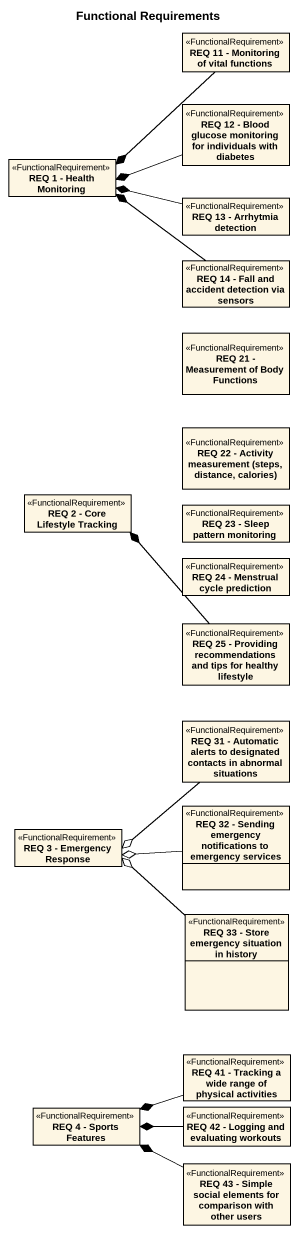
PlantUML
@startuml
title Functional Requirements
hide circle
hide empty members
class "REQ 11 - Monitoring of vital functions" as REQ_11_Monitoring_of_vital <<FunctionalRequirement>>
class "REQ 12 - Blood glucose monitoring for individuals with diabetes" as REQ_12_Blood_glucose <<FunctionalRequirement>>
class "REQ 1 - Health Monitoring" as REQ_1_Health_Monitoring <<FunctionalRequirement>>
class "REQ 13 - Arrhytmia detection" as REQ_13_Arrhytmia_detection <<FunctionalRequirement>>
class "REQ 14 - Fall and accident detection via sensors" as REQ_14_Fall_and_accident <<FunctionalRequirement>>
class "REQ 21 - Measurement of Body Functions" as REQ_21_Measurement_of_Body <<FunctionalRequirement>>
class "REQ 22 - Activity measurement (steps, distance, calories)" as REQ_22_Activity_measurement <<FunctionalRequirement>>
class "REQ 2 - Core Lifestyle Tracking" as REQ_2_Core_Lifestyle <<FunctionalRequirement>>
class "REQ 23 - Sleep pattern monitoring" as REQ_23_Sleep_pattern <<FunctionalRequirement>>
class "REQ 24 - Menstrual cycle prediction" as REQ_24_Menstrual_cycle <<FunctionalRequirement>>
class "REQ 25 - Providing recommendations and tips for healthy lifestyle" as REQ_25_Providing <<FunctionalRequirement>>
class "REQ 31 - Automatic alerts to designated contacts in abnormal situations" as REQ_31_Automatic_alerts_to <<FunctionalRequirement>>
class "REQ 3 - Emergency Response" as REQ_3_Emergency_Response <<FunctionalRequirement>>
class "REQ 32 - Sending emergency notifications to emergency services" as REQ_32_Sending_emergency <<FunctionalRequirement>>
class "REQ 33 - Store emergency situation in history" as REQ_33_Store_emergency <<FunctionalRequirement>>
class "REQ 41 - Tracking a wide range of physical activities" as REQ_41_Tracking_a_wide <<FunctionalRequirement>>
class "REQ 4 - Sports Features" as REQ_4_Sports_Features <<FunctionalRequirement>>
class "REQ 42 - Logging and evaluating workouts" as REQ_42_Logging_and <<FunctionalRequirement>>
class "REQ 43 - Simple social elements for comparison with other users" as REQ_43_Simple_social <<FunctionalRequirement>>
REQ_11_Monitoring_of_vital --* REQ_1_Health_Monitoring
REQ_12_Blood_glucose -left-* REQ_1_Health_Monitoring
REQ_13_Arrhytmia_detection -left-* REQ_1_Health_Monitoring
REQ_14_Fall_and_accident -up-* REQ_1_Health_Monitoring
REQ_25_Providing -up-* REQ_2_Core_Lifestyle
REQ_31_Automatic_alerts_to -left-o REQ_3_Emergency_Response
REQ_32_Sending_emergency -left-o REQ_3_Emergency_Response
REQ_33_Store_emergency -up-o REQ_3_Emergency_Response
REQ_41_Tracking_a_wide -left-* REQ_4_Sports_Features
REQ_42_Logging_and -left-* REQ_4_Sports_Features
REQ_43_Simple_social -left-* REQ_4_Sports_Features
@enduml
